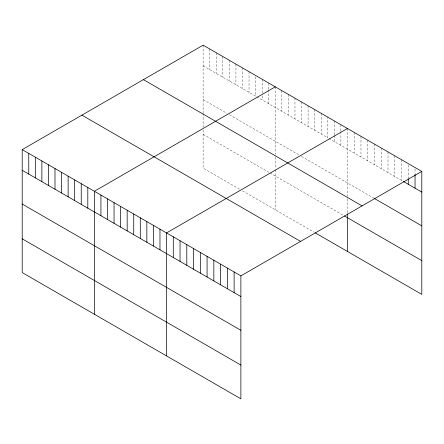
<?xml version="1.0" encoding="UTF-8"?>
<svg xmlns="http://www.w3.org/2000/svg" width="444" height="444" viewBox="0 0 444 444"><rect width="100%" height="100%" fill="white"/><g stroke="black" fill="none" stroke-linecap="round" stroke-linejoin="round"><path stroke-width="0.33" stroke-dasharray="2.22 1.67" d="M203.119 65.84L255.605 96.137L255.605 75.469M256.798 96.825L327.766 137.801L327.766 117.133M328.96 138.489L402.647 181.035M203.119 99.595L226.978 113.364M229.359 114.746L299.139 155.028M301.526 156.41L373.92 198.207M203.119 134.371L268.725 172.25M269.919 172.938L343.273 215.29M239.499 189.133L203.119 168.126L203.119 129.948M242.48 190.853L314.052 232.173M415.04 168.898L415.04 173.721M408.28 164.99L408.28 178.083M401.52 159.712L401.52 180.386M394.76 155.811L394.76 176.484M388.006 151.909L388.006 172.577M381.246 148.007L381.246 168.676M374.486 144.106L374.486 164.774M367.726 140.199L367.726 160.872M360.966 136.297L360.966 156.971M354.207 132.395L354.207 153.069M347.447 128.494L347.447 196.198M347.447 198.729L347.447 213.275M340.887 124.709L340.887 130.908M340.887 131.596L340.887 145.377M334.326 120.918L334.326 134.698M334.326 135.387L334.326 141.592M321.206 113.342L321.206 134.016M314.646 109.557L314.646 130.225M308.086 105.766L308.086 126.44M301.526 101.981L301.526 122.649M294.966 98.191L294.966 118.864M288.406 94.406L288.406 115.079M281.846 90.615L281.846 111.289M275.286 86.83L275.286 154.534M275.286 157.065L275.286 168.448M275.286 169.713L275.286 209.79M268.725 83.045L268.725 89.244M268.725 89.932L268.725 103.713M262.165 79.254L262.165 93.035M262.165 95.793L262.165 99.928M249.045 71.678L249.045 92.352M242.48 67.893L242.48 88.561M235.919 64.103L235.919 84.776M229.359 60.317L229.359 80.986M222.799 56.527L222.799 77.201M216.239 52.742L216.239 73.415M209.679 48.951L209.679 69.625M203.119 45.166L203.119 112.87M203.119 113.503L203.119 127.417"/><path stroke-width="0.67" d="M22.2 149.617L240.881 275.874L240.881 398.834L22.2 272.583L22.2 149.617L203.119 45.166L421.8 171.417L421.8 294.383L315.246 232.861M275.286 86.83L94.367 191.281L94.367 314.247M347.447 128.494L166.528 232.945L166.528 355.91M240.881 275.874L421.8 171.417M403.213 181.357L421.8 192.091M374.486 198.529L421.8 225.846M143.418 79.637L362.099 205.888M344.466 215.978L421.8 260.628M81.901 115.151L300.582 241.403M22.2 170.291L240.881 296.542M22.2 204.046L240.881 330.303M22.2 238.822L240.881 365.079M415.04 174.409L415.04 188.189M408.28 178.777L408.28 184.288M347.447 213.903L347.447 251.454M234.121 271.972L234.121 292.64M227.361 268.071L227.361 288.739M220.601 264.163L220.601 284.837M213.842 260.262L213.842 280.935M207.082 256.36L207.082 277.034M200.327 252.458L200.327 273.132M193.567 248.557L193.567 269.225M186.807 244.655L186.807 265.323M180.048 240.753L180.048 261.422M173.288 236.846L173.288 257.52M159.968 229.16L159.968 249.828M153.408 225.369L153.408 246.043M146.847 221.584L146.847 242.258M140.287 217.799L140.287 238.467M133.727 214.008L133.727 234.682M127.167 210.223L127.167 230.891M120.607 206.432L120.607 227.106M114.047 202.647L114.047 223.315M107.487 198.857L107.487 219.53M100.927 195.071L100.927 215.74M87.807 187.496L87.807 208.169M81.246 183.705L81.246 204.379M74.681 179.92L74.681 200.594M68.121 176.135L68.121 196.803M61.561 172.344L61.561 193.018M55.001 168.559L55.001 189.227M48.44 164.768L48.44 185.442M41.88 160.983L41.88 181.652M35.32 157.193L35.32 177.866M28.76 153.408L28.76 174.076"/></g></svg>
